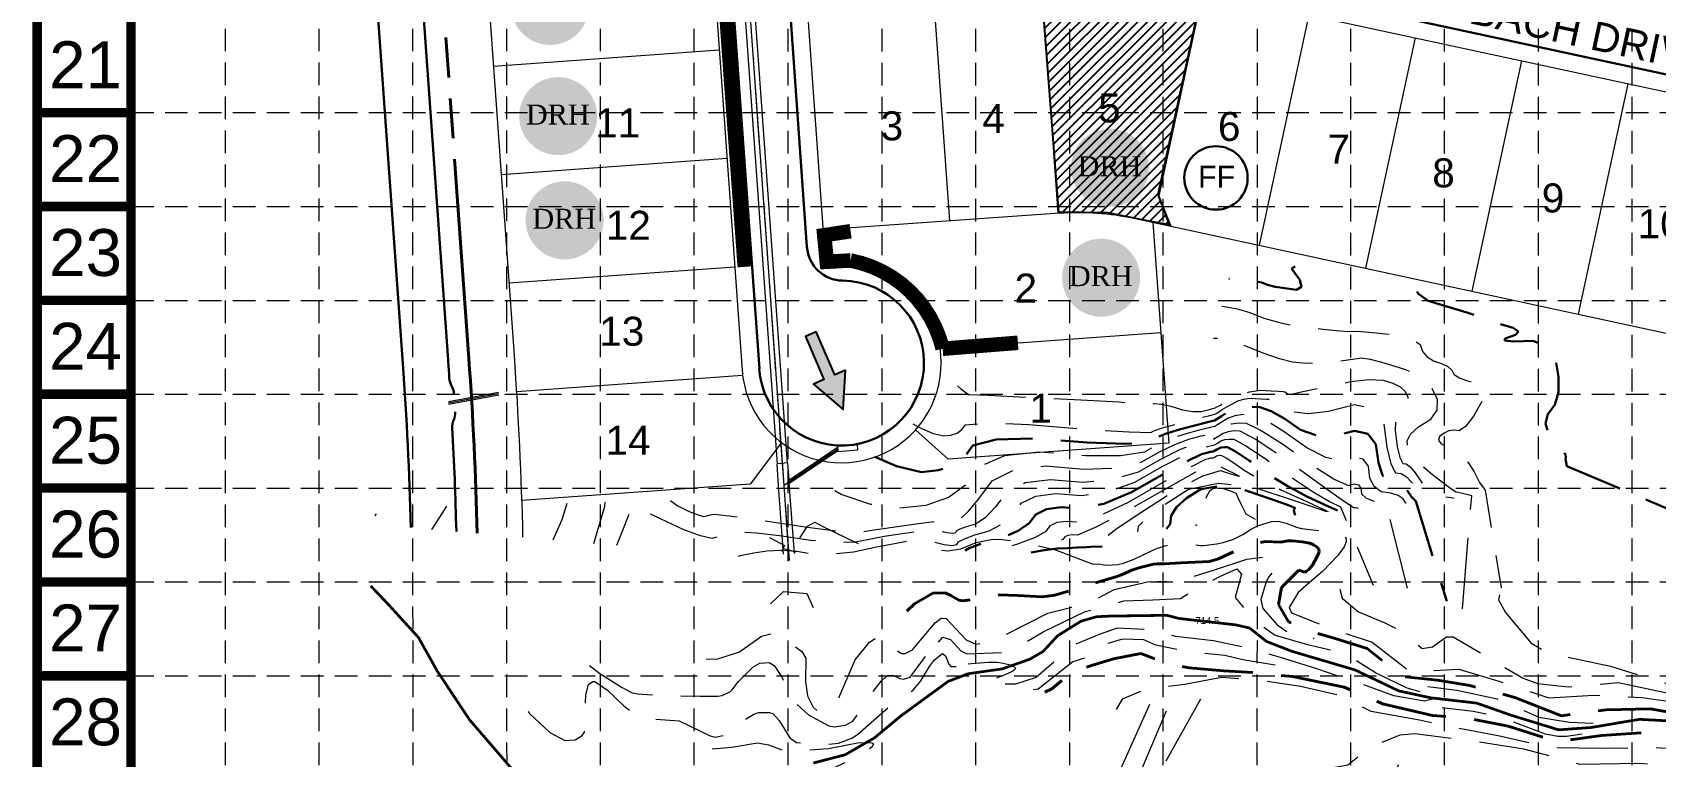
# Model space of a CAD drawing. Header units: inches. Extents: x -337 to 3817, y -1228 to 5411.
# Drawn here: x -337 to 1455, y 2416 to 3215 of the extents above; entities that cross this region are included whole.
import ezdxf
from ezdxf.enums import TextEntityAlignment as Align

# ---------------------------------------------------------------- set-up
doc = ezdxf.new("R2010")
doc.units = ezdxf.units.IN
doc.header["$MEASUREMENT"] = 0
for name, pattern in [('DGN Style 3', [109.874145, 78.481532, -31.392613]), ('DGN Style 4', [125.648933, 62.785226, -31.392613, 0.078482, -31.392613]), ('DGN Style 7', [156.963064, 70.633379, -31.392613, 23.54446, -31.392613]), ('HIDDEN', [0.375, 0.25, -0.125])]:
    doc.linetypes.add(name, pattern=pattern)
for name, color, linetype, lineweight in [('0156al4 - Level 14', 7, 'Continuous', 0), ('0156al4 - Level 20', 7, 'Continuous', 0), ('0156al4 - Level 34', 7, 'Continuous', 0), ('0220al_grade - Level 20', 7, 'Continuous', 0), ('0343al_GRA - Level 11', 7, 'Continuous', 0), ('0343al_GRA - Level 14', 7, 'Continuous', 0), ('0343al_GRA - Level 20', 7, 'Continuous', 0), ('0343al_GRA - Level 21', 7, 'Continuous', 0), ('0343al_GRA - Level 3', 7, 'Continuous', 0), ('0343al_GRA - Level 47', 7, 'Continuous', 0), ('0343al_GRA - Level 8', 7, 'Continuous', 0), ('STORM', 5, 'Continuous', 0)]:
    doc.layers.add(name, color=color, linetype=linetype, lineweight=lineweight)
for name, color, linetype in [('ARROWS', 252, 'Continuous'), ('BASE', 7, 'Continuous'), ('EROSION BLANKETS', 84, 'Continuous'), ('GRID', 254, 'HIDDEN'), ('SILT FENCE', 200, 'Continuous'), ('SODDED LOT', 2, 'Continuous'), ('WATER', 5, 'Continuous')]:
    doc.layers.add(name, color=color, linetype=linetype)
doc.styles.add('DRHorton', font='dutcheb.ttf')
doc.styles.get("Standard").update_dxf_attribs({"font": 'ARIAL.TTF'})

# ---------------------------------------------------------------- blocks, each defined once
blk = doc.blocks.new('DRHorton')
h = blk.add_hatch(color=1)
h.paths.add_polyline_path([(78.7, 25.78, 1), (40.43, 25.78, 1)])
h.paths.add_polyline_path([(42.33, 17.91), (76.5, 17.91), (76.5, 34.87), (42.33, 34.87)], flags=24)
at = {"layer": 'BASE', "color": 176, "style": 'DRHorton'}
blk.add_text('DRH', height=9.814, dxfattribs=at).set_placement((59.39, 21.64), align=Align.CENTER)
blk = doc.blocks.new('arrow')
blk.add_lwpolyline([(-67, -25.4), (-59.3, -25.4), (-59.6, -56.1), (-51.9, -56.2), (-51.6, -25.5), (-44, -25.5), (-55.3, -2.4), (-67, -25.4)], close=True)
at = {"color": 254}
for points in [[(-44, -25.5), (-67, -25.4), (-55.3, -2.4), (-67, -25.4)], [(-59.6, -56.1), (-51.9, -56.2), (-59.3, -25.4), (-51.6, -25.5)]]:
    blk.add_solid(points, dxfattribs=at)

msp = doc.modelspace()

# ---------------------------------------------------------------- hatches: boundary and pattern name
at = {"layer": 'SODDED LOT'}
h = msp.add_hatch(dxfattribs=at)
h.set_pattern_fill('ANSI31', color=256, scale=60, style=0)
edge = h.paths.add_edge_path()
edge.add_line((918.2, 3003.6), (905.7, 3036.5))
edge.add_line((905.7, 3036.5), (958.6, 3278.5))
edge.add_line((958.6, 3278.5), (946.7, 3280.4))
edge.add_arc((817.4, 2741.6), 554.1, 76.5054, 94.4248)
edge.add_line((774.6, 3294.1), (795.7, 3017.6))
edge.add_line((795.7, 3017.6), (849.9, 3016.6))
edge.add_line((849.9, 3016.6), (895.3, 3007.5))
edge.add_line((895.3, 3007.5), (918.2, 3003.6))

# ---------------------------------------------------------------- linework, layer by layer
at = {"layer": '0156al4 - Level 14', "color": 7, "linetype": 'Continuous', "lineweight": 0}
for p, q in [((476.9, 2658.2), (493.5, 2649.4)), ((493.5, 2649.4), (490, 2642.8)), ((492.4, 2598.7), (478, 2584.9)), ((492.4, 2598.7), (518.1, 2596.2)), ((518.1, 2596.2), (524.8, 2580.9))]:
    msp.add_line(p, q, dxfattribs=at)
at = {"layer": '0156al4 - Level 20', "color": 35, "linetype": 'DGN Style 3', "lineweight": 0, "flags": 128}
for points in [[(1007.8, 2666.9), (1015.4, 2671.1), (1030.8, 2675.8), (1038.4, 2676), (1047, 2673.9), (1058.4, 2669.5), (1064.1, 2667.9), (1105.7, 2663.3), (1110.5, 2661.6), (1112.1, 2660.1), (1113.5, 2656.3), (1113.4, 2653.5), (1111.3, 2647.7), (1104.6, 2638.5), (1087.3, 2620.8), (1075.4, 2610.6)], [(666.5, 2644), (673.6, 2643.6), (687.9, 2645.5), (704.9, 2652.8), (721.5, 2656.1), (729.8, 2656.3), (750.7, 2654.1), (792.3, 2644.7), (833, 2629), (842.1, 2628.8)], [(952.4, 2649.3), (956, 2649.3), (970.4, 2651.2), (977.5, 2652.8), (988.1, 2656.1), (995, 2659.1), (999.4, 2661.5), (1007.8, 2666.9)], [(649.3, 2552), (659.5, 2564.1), (666.4, 2569.2), (671.7, 2568.9), (693.7, 2545.1), (704.5, 2540.4), (720.9, 2542.8), (784, 2574.6), (829.3, 2585.8), (857.4, 2600.7), (894.2, 2609.1), (928.8, 2610.5), (968.1, 2622.4), (1003.8, 2634.4), (1026.7, 2637.3), (1035.8, 2632.2), (1036.1, 2625), (1028, 2614.6), (1024.9, 2609.2), (1019.3, 2589.7), (1021.5, 2579.7), (1037.2, 2561.7), (1055.4, 2549.2), (1064.8, 2545.9), (1077.9, 2547)], [(842.1, 2628.8), (848.6, 2627.7), (861.4, 2628.3), (867.7, 2629.8), (879.9, 2634.6), (904.1, 2646.1), (916.5, 2649.7), (932.4, 2651.3), (940.5, 2651.1), (952.4, 2649.3)], [(663.2, 2542.8), (668.1, 2548.1), (676.4, 2545.5), (688.1, 2533.2), (694.5, 2529.9), (735.5, 2531.2), (755.2, 2539.8), (778.9, 2554.2), (825.1, 2576.3), (867.9, 2588.1), (900, 2589.5), (930.3, 2590.9), (953.6, 2604.8), (973.9, 2615.2), (992.7, 2623.7), (997.9, 2617.7), (990.8, 2591.9), (1011.8, 2566.7), (1034.8, 2550.3), (1070.7, 2539.9), (1111.5, 2530.5), (1146.8, 2508.6), (1180.4, 2492.2), (1216.8, 2481.9), (1199.8, 2477.7), (1166.1, 2483.5), (1125.3, 2498.3), (1081, 2513.1), (1045.6, 2524.2), (1011.4, 2534.6), (967, 2544.1), (924.9, 2549), (896.5, 2556.5), (860.4, 2558), (840.8, 2551.1), (812.1, 2539.1), (771.2, 2503.8), (748.3, 2496.3), (736.9, 2496.3)], [(1075.4, 2610.6), (1060.3, 2597.6), (1050.5, 2581), (1052.9, 2575), (1098.9, 2556.6), (1141.9, 2542.5), (1184.2, 2509.9), (1237.7, 2512.8), (1282, 2499.7), (1336.9, 2481.2), (1386.8, 2484.1), (1440.1, 2481.6), (1495.2, 2473.8), (1550.3, 2471.2), (1560.3, 2477.8), (1573.9, 2499.4), (1597.7, 2548.9), (1628.3, 2573.4), (1654.3, 2580.2), (1667.5, 2578.2), (1689.8, 2564.6), (1689.5, 2559.3), (1663.6, 2553.4), (1631.4, 2544.9), (1600.5, 2493.7), (1571.4, 2446), (1557.6, 2432.6), (1519.4, 2421.8), (1450.1, 2426.3), (1394.9, 2425.3), (1339.7, 2426), (1281.2, 2439.2), (1231.5, 2448.8), (1194.2, 2456.4), (1140.9, 2466), (1103.8, 2484.3), (1063, 2493.8), (1014.5, 2500.8), (975.9, 2503.8), (935.3, 2496.1), (890.6, 2490), (866.1, 2479.8), (859.3, 2468.2)], [(1106.3, 2601.2), (1108.9, 2591.3), (1126.9, 2576), (1156.2, 2564.1), (1169.8, 2557.2), (1197.3, 2535.6), (1208.5, 2537.6), (1224.1, 2548.6), (1231.4, 2548.5), (1267.2, 2527.5), (1308.7, 2502.9), (1324.5, 2496.9), (1358.4, 2493.4), (1413.7, 2498), (1477.6, 2484.7), (1530.9, 2478.6), (1544.1, 2482.4), (1565, 2503.1), (1577.9, 2535)], [(1282.6, 2594.7), (1281.6, 2589.3), (1289.1, 2575.3), (1317.6, 2541.7), (1335.7, 2530.9), (1405, 2516.1), (1441.3, 2504.9), (1473.5, 2495.3), (1502.2, 2486.9), (1527.4, 2485.8), (1545.3, 2492.7), (1556.2, 2506.8), (1563.6, 2529.8), (1583.6, 2559.8), (1607, 2577.3), (1632, 2589.4), (1664, 2589), (1690.5, 2586.3), (1703.1, 2581.3), (1727.7, 2559.6), (1743.5, 2543.4), (1771.8, 2527), (1788, 2522.4), (1791.5, 2524.9)], [(406.8, 2523.9), (419.7, 2524.2), (443.8, 2532.1), (468.1, 2549.2), (479.2, 2552), (490.8, 2548.4), (512.3, 2532.3), (516.9, 2524.9), (516.5, 2499.2), (518.6, 2483.3), (524.9, 2470.9), (530, 2466.3), (533.9, 2465.2), (542.1, 2468.4), (551.3, 2476.8), (571.4, 2523.2), (587.2, 2542.5), (596.9, 2549.1), (604.2, 2547.3), (610.6, 2541.5), (618.3, 2532.6), (622.6, 2530.2), (626.5, 2530.3), (634.5, 2534.2), (649.3, 2552)], [(1034.8, 2517.3), (999.3, 2523.1), (979.3, 2527.9), (938.4, 2532), (903.4, 2539.3), (890, 2545.3), (866.4, 2546.1), (847.3, 2540.4), (831.6, 2527.2), (811.5, 2520.8), (773.3, 2490.7), (768.1, 2490.1)], [(1796.7, 2499), (1794.5, 2494.7), (1786.9, 2490.3), (1769.6, 2493.2), (1732.6, 2520.4), (1693.7, 2544.1), (1678.7, 2545.2), (1657.5, 2538.7), (1647.4, 2537.6), (1643.8, 2539.4), (1618.6, 2514.8), (1600.1, 2467), (1569.3, 2426.5), (1548.1, 2413.7), (1503.2, 2404.2), (1437.4, 2408.7), (1371.5, 2407.8), (1309.4, 2424.6), (1247.3, 2434.3), (1189, 2441.5), (1172.7, 2440), (1141, 2427), (1115.1, 2407), (1087.3, 2401.9), (1077.4, 2393.1), (1070.9, 2375.9), (1071.2, 2345.3), (1076.2, 2330.5), (1095.7, 2310), (1104.7, 2310.3)], [(435.5, 2490.1), (442.3, 2499), (458.4, 2515.1), (466.2, 2519.4), (476.3, 2520.2), (481.8, 2517), (490.8, 2503.5), (499.4, 2484.4), (505.2, 2475.8), (519.7, 2462.3), (542.3, 2450.4), (548.3, 2449.3), (560.5, 2450.9), (568.6, 2455.3), (589.8, 2486.1), (600.4, 2499.8), (607.2, 2505.8), (612.9, 2506.2), (620.8, 2502.4), (624.8, 2501.8), (631.9, 2504.2), (651.8, 2530.5), (663.2, 2542.8)], [(450.2, 2457.7), (459.5, 2463.2), (465.1, 2465), (476.6, 2465.2), (480.8, 2463.5), (487.6, 2456.2), (499.3, 2437.1), (506.7, 2432), (536.8, 2429.2), (552.9, 2431.3), (567.7, 2436.7), (574.1, 2440.8), (610.1, 2472.3), (635.3, 2489.8), (643.9, 2500), (653.3, 2515.8), (658.8, 2523.3), (667.8, 2530.3), (671.1, 2527.7), (674.6, 2518.4), (676.8, 2515.9), (690.2, 2515.3), (695.9, 2518.6)], [(278.1, 2517), (289.5, 2508.1), (314.1, 2492.6), (325.3, 2486.9), (331.3, 2485.5), (354.1, 2483.9), (399.7, 2483), (419.9, 2483.1), (424.7, 2483.8), (433.7, 2488.1), (435.5, 2490.1)], [(695.9, 2518.6), (699.7, 2519.2), (718.7, 2520.7), (728.2, 2520.6), (733, 2520), (742.7, 2517.5), (747.7, 2515), (748.4, 2513.7), (748, 2512.7), (745.4, 2510.6), (738.5, 2507.2), (722.6, 2501.1), (720, 2500.6)], [(210.2, 2466.4), (211.8, 2464), (234.3, 2442.9), (250.7, 2434.1), (262.1, 2434.8), (269.9, 2439.5), (272.4, 2443.3), (274.8, 2457), (273.7, 2475.6), (274.2, 2484.7), (277.1, 2495.9), (281.6, 2499.3), (283.9, 2499.2), (297.8, 2489.5), (316, 2472.4), (325.7, 2465.3), (338.8, 2458.7), (376.9, 2456), (411.3, 2439.4), (416.9, 2437.8), (429, 2440.6), (436.8, 2445.1), (450.2, 2457.7)], [(1203.6, 2493.7), (1235.6, 2489.7), (1279.9, 2480.2), (1325.9, 2460), (1359.7, 2454.2), (1392.6, 2452.9), (1393.8, 2452.3), (1392.3, 2449.9), (1375.5, 2441.5), (1356.6, 2438.5), (1347.1, 2438.5), (1333.4, 2441.1), (1298.4, 2454.4), (1270.8, 2462.5), (1253.7, 2466.1), (1219.3, 2470.3)], [(413.5, 2425), (435.1, 2426.6), (463.6, 2431.6), (475.5, 2429.5), (491.1, 2423.5), (499.1, 2422.2), (541.8, 2425.2), (575.7, 2431.9), (590, 2431.7), (591.4, 2430.6), (590.2, 2427.2), (573.2, 2415.4), (543.1, 2401.9), (527.5, 2397.4), (500, 2393.5), (486, 2389.4), (478.9, 2384.6), (468.5, 2371.2), (466.5, 2364.8), (468.7, 2351.7), (472.3, 2348.4), (487.1, 2347.6), (520.9, 2353.1), (525.2, 2352.4), (524.7, 2350.7), (515.2, 2340.9), (496.1, 2334.3), (470.1, 2328.1), (458.4, 2322.9), (440.8, 2301.6), (436.4, 2300.7), (420, 2322.5), (411.9, 2330.7), (401.5, 2335.6)]]:
    msp.add_lwpolyline(points, dxfattribs=at)
at = {"layer": '0156al4 - Level 20', "color": 35, "linetype": 'DGN Style 3', "lineweight": 40, "flags": 128}
for points in [[(912.8, 2629.2), (930.8, 2630), (962.5, 2631.7), (972.5, 2634.5), (985.1, 2640.6), (991.5, 2643.5), (1015.9, 2652.2), (1024.2, 2653.8), (1041.1, 2652.9)], [(1041.1, 2652.9), (1048.9, 2654.3), (1054.2, 2654.4), (1064.8, 2653.5), (1073.3, 2651.8), (1077.3, 2650.2), (1081, 2647.7), (1082.6, 2646.1), (1083.2, 2645.2), (1083.6, 2643.2), (1083.1, 2641.1), (1081.2, 2637.1), (1076, 2627.6), (1072.3, 2623), (1069.3, 2620.7), (1067.7, 2620)], [(628.3, 2576.8), (636.8, 2584.9), (657.1, 2596.6), (670.6, 2597.1), (677.1, 2594.2), (685.6, 2589.1), (690.1, 2588.1), (730.3, 2594.7), (750.9, 2594), (778.3, 2592.6), (791.8, 2594.6), (860.2, 2615.2), (865.5, 2617)], [(1067.7, 2620), (1061.1, 2622.2), (1041.8, 2603), (1038.8, 2584.1), (1049.7, 2565.1), (1076.2, 2554.1), (1101.1, 2546.6), (1136.5, 2535.5), (1175.3, 2504.7), (1214.3, 2500.6), (1249.9, 2494.8), (1299.5, 2481.7), (1350.9, 2461.4), (1400.8, 2467.9), (1448.9, 2469), (1495.1, 2461.3), (1523.4, 2451.1), (1496.6, 2443.5), (1457.4, 2444), (1395.1, 2439.5), (1345.2, 2433), (1292, 2449.8), (1244.1, 2459.3), (1208.5, 2461.6), (1153.5, 2474.7), (1111, 2493.1), (1054.2, 2504.6), (1018.7, 2508.6), (977.8, 2510.9), (939.9, 2514.2), (913.3, 2519.9), (886.7, 2530.1), (856.4, 2524.2), (833.2, 2517.4), (809.9, 2508.8), (788.3, 2491.3), (780.8, 2487.6)], [(865.5, 2617), (876.8, 2622.1), (884.6, 2624.7), (900.5, 2628.7), (904.6, 2629.2), (912.8, 2629.2)]]:
    msp.add_lwpolyline(points, dxfattribs=at)
at = {"layer": '0156al4 - Level 34', "color": 5, "linetype": 'Continuous', "lineweight": 0, "ltscale": 0.714286}
msp.add_line((491.7, 2646.1), (505.9, 2642.5), dxfattribs=at)
at = {"layer": '0220al_grade - Level 20', "color": 35, "linetype": 'DGN Style 3', "lineweight": 0, "flags": 128}
for points in [[(896.3, 2474), (860.5, 2394.3), (853.9, 2348.6), (866.6, 2326.4), (898.6, 2327.6), (921.1, 2327.2), (934.1, 2325.1), (937.6, 2321.3), (945.6, 2319.8), (958.3, 2320.6), (975.4, 2323.7), (987, 2325.8), (992.9, 2326.7), (993.1, 2326.6), (993.7, 2326.4), (994.4, 2326.2), (995.4, 2325.9), (997.8, 2324.7), (1001.6, 2322.6), (1006.8, 2319.7), (1010.5, 2317.6), (1012.6, 2316.4), (1013.1, 2316), (1013.6, 2315.6), (1014.1, 2315.1), (1014.6, 2314.6), (1014, 2311.6), (1012.1, 2306.1), (1009.1, 2298.3), (1008.7, 2290.8), (1011, 2283.7), (1015.9, 2277), (1018.3, 2266.7), (1018.2, 2252.8), (1015.5, 2235.2), (1012.8, 2220.9), (1009.9, 2209.9), (1006.9, 2202.2), (1006.9, 2192.6), (1009.9, 2181.2), (1016, 2168.1), (1020.7, 2158.4), (1024.1, 2152.1), (1026, 2149.3), (1027.9, 2147.5), (1029.6, 2146.7), (1031.1, 2146.9), (1032.4, 2147.5), (1033.4, 2148.4), (1034.2, 2149.6), (1036.1, 2153.8), (1039, 2160.8), (1043.1, 2170.6), (1049.8, 2180), (1059, 2188.7), (1070.7, 2197), (1078.8, 2202.7), (1083.1, 2205.9), (1083.8, 2206.5)], [(952.5, 2479.8), (911, 2405.8), (898, 2371), (894.7, 2348.1), (901.1, 2336.9), (917.2, 2337.6), (928.5, 2337.3), (935, 2336.3), (936.7, 2334.4), (940.9, 2333.6), (947.4, 2334.1), (956.3, 2335.7), (965.4, 2336.6), (974.9, 2336.9), (984.7, 2336.6), (992.5, 2335.9), (998.5, 2335), (1002.5, 2333.9), (1005.8, 2332.7), (1008.5, 2331.6), (1010.4, 2330.5), (1014.1, 2328.1), (1019.6, 2324.4), (1026.8, 2319.5), (1032.8, 2314.9), (1037.6, 2310.6), (1041.3, 2306.7), (1044.8, 2303.9), (1048.1, 2302.1), (1051.3, 2301.3), (1054.8, 2302.5), (1058.5, 2305.9), (1062.4, 2311.4), (1067.6, 2315.6), (1073.9, 2318.5), (1081.5, 2320.1), (1094.4, 2328.5), (1112.5, 2343.6), (1159.4, 2387.2), (1161.5, 2390.6), (1165.6, 2397.5), (1171.6, 2407.7)], [(914.7, 2466.5), (879.2, 2382.7), (874.3, 2348.4), (883.9, 2331.7), (907.9, 2332.6), (924.8, 2332.3), (934.6, 2330.7), (937.2, 2327.8), (943.3, 2326.7), (953.1, 2327.4), (966.4, 2329.8), (976.8, 2331.4), (984.5, 2332), (989.3, 2331.9), (993.2, 2331.5), (996.1, 2331.1), (998.1, 2330.5), (1000.8, 2329.4), (1004.1, 2327.7), (1008.2, 2325.4), (1012.2, 2322.9), (1016.1, 2320.4), (1019.9, 2317.7), (1023.8, 2314.5), (1027.9, 2310.8), (1032, 2306.4), (1034.3, 2302.5), (1034.8, 2299), (1033.6, 2295.8), (1035.8, 2289.7), (1041.3, 2280.5), (1050.3, 2268.4), (1056.2, 2260.2), (1059.2, 2255.9), (1059.2, 2255.6), (1059.2, 2255.4), (1059.3, 2255.5), (1059.4, 2255.8), (1060.7, 2257.7), (1063, 2261.3), (1066.5, 2266.6), (1070.4, 2269.5), (1074.7, 2270.1), (1079.4, 2268.2), (1084, 2269.4), (1088.5, 2273.8), (1093, 2281.2), (1094.6, 2283)]]:
    msp.add_lwpolyline(points, dxfattribs=at)
at = {"layer": '0343al_GRA - Level 14', "color": 7, "linetype": 'Continuous', "lineweight": 30}
for p, q in [((420.4, 3475.6), (465.6, 2844.1)), ((72.1, 2850.3), (29.4, 3447.7)), ((122, 2853.8), (84.3, 3380.8)), ((938, 3283.1), (1629.3, 3134.1)), ((499.8, 3234.5), (518.1, 2978.8))]:
    msp.add_line(p, q, dxfattribs=at)
at = {"layer": '0343al_GRA - Level 14', "color": 7, "linetype": 'Continuous', "lineweight": 30, "extrusion": (0, 0, -1)}
for centre, radius, start, end in [((-558, 2981.6), 40, 270.726, 355.9092), ((3964.6, 2561.6), 4047, 175.9091, 178.4767), ((3964.6, 2561.6), 4097, 175.9091, 176.187), ((-143.3, 2835.3), 20, 330.4266, 356.187), ((3964.6, 2561.6), 4097, 176.9559, 178.5566)]:
    msp.add_arc(centre, radius, start, end, dxfattribs=at)
at = {"layer": '0343al_GRA - Level 14', "color": 7, "linetype": 'Continuous', "lineweight": 30}
for centre, radius, start, end in [((556.3, 2850.6), 91, 184.0908, 89.274), ((108.5, 2815.6), 20, 3.4285, 29.5734), ((109.7, 2795.6), 20, 337.2837, 3.4285), ((146.6, 2780.2), 20, 157.2837, 183.0441)]:
    msp.add_arc(centre, radius, start, end, dxfattribs=at)
at = {"layer": '0343al_GRA - Level 20', "color": 35, "linetype": 'DGN Style 3', "lineweight": 30, "flags": 128}
for points in [[(1057.2, 2957.2), (1052.9, 2954.8), (1062.2, 2942.4), (1064, 2934.7), (1058.4, 2931.6), (1045.5, 2933.1), (1034.8, 2934.9), (1026.4, 2937.1), (1020.2, 2939.6), (1005.5, 2941.8), (983.8, 2943.5)], [(1617.5, 2626.3), (1357, 2737), (1356, 2742.6), (1355.6, 2745.6), (1356, 2746), (1355.9, 2747.2), (1355.3, 2749.3), (1354.3, 2752.2), (1350.8, 2757.3), (1344.9, 2764.6), (1336.5, 2774), (1333.5, 2783.8), (1336, 2794.1), (1343.8, 2804.7), (1347.8, 2818.6), (1347.9, 2835.6), (1344.3, 2855.7), (1334.8, 2869), (1319.5, 2875.2), (1298.4, 2874.5), (1288.2, 2875.4), (1288.9, 2877.8), (1300.4, 2881.7), (1303.4, 2885.6), (1297.7, 2889.6), (1283.3, 2893.7), (1272, 2897.2), (1263.6, 2900.1), (1258.2, 2902.5), (1246.4, 2906.4), (1228.3, 2912), (1203.9, 2919.1), (1192.1, 2927.6), (1192.3, 2929.5)], [(592.9, 2747.2), (617.1, 2736.9), (644.4, 2730.3), (663.3, 2732.3), (679.1, 2737.8), (691.7, 2746.9), (701.3, 2759.6), (727, 2766.4), (769.1, 2767.5), (827.3, 2762.9), (869.1, 2761.4), (894.3, 2763.2), (903.1, 2768.1), (915.1, 2773), (930.4, 2777.8), (949.1, 2782.6), (961.6, 2785.8), (967.9, 2787.4), (968.1, 2787.4), (970.8, 2788.9), (975.8, 2792.1), (983.2, 2796.8), (988.5, 2800.2), (991.6, 2802.1), (992.6, 2802.6), (993.6, 2803), (994.6, 2803.1), (995.6, 2803), (999.8, 2802.9), (1007.2, 2802.5), (1017.9, 2802), (1030.7, 2797.6), (1045.7, 2789.2), (1062.8, 2776.9), (1081.3, 2770.6), (1101.2, 2770.2), (1122.4, 2775.7), (1137.4, 2772.6), (1146.2, 2761), (1148.9, 2740.7), (1153.5, 2726.8), (1159.9, 2719.1), (1168.3, 2717.8), (1175.3, 2714.7), (1181.1, 2709.8), (1185.6, 2703.1), (1190.1, 2698.2), (1224.3, 2587.8)], [(1103.9, 2687.9), (1093.9, 2692.4), (1070.6, 2703.1), (1048.3, 2715), (1026.9, 2728.3), (1006.6, 2742.9), (991.8, 2752.7), (982.5, 2757.7), (978.9, 2757.9), (975.5, 2757.4), (972.6, 2756.4), (970, 2754.7), (968, 2753.6), (966.7, 2753.1), (966.1, 2753.1), (963.7, 2752.6), (959.6, 2751.6), (953.8, 2750.1), (938, 2742.4), (912.2, 2728.4), (876.5, 2708.3), (845.7, 2695.4), (819.8, 2689.8), (798.9, 2691.5), (782.5, 2689.4), (770.8, 2683.6), (763.5, 2674), (751.4, 2665.5), (734.5, 2658.2), (712.7, 2651.9), (697.2, 2646.4), (692.6, 2643.9)], [(915.1, 2667.7), (919.2, 2673), (920.3, 2682.3), (926.3, 2691.8), (937.1, 2701.5), (952.8, 2711.5), (973.3, 2714.7), (998.6, 2711.3), (1028.8, 2701.2), (1048.4, 2694.2), (1057.4, 2690.4), (1055.9, 2689.7), (1055.7, 2687.5), (1056.8, 2683.7), (1057.2, 2682.9)], [(843.9, 2648), (836.1, 2648.3), (826.7, 2647.6), (816.6, 2647), (805.8, 2646.4), (794.3, 2645.9), (780, 2644.2), (763.1, 2641.3), (743.6, 2637.3)]]:
    msp.add_lwpolyline(points, dxfattribs=at)
at = {"layer": '0343al_GRA - Level 20', "color": 35, "linetype": 'DGN Style 3', "lineweight": 0, "flags": 128}
for points in [[(976, 2913.4), (976.3, 2913.4), (991.5, 2910.8), (1006.9, 2906.3), (1022.4, 2900), (1041.1, 2894.9), (1063, 2890.8), (1088.1, 2888), (1106, 2886.2), (1116.7, 2885.5), (1120.2, 2885.9), (1130.1, 2885.4), (1146.5, 2883.9), (1169.3, 2881.4), (1185.4, 2877.2), (1194.9, 2871.2), (1197.7, 2863.5), (1202.6, 2857.5), (1209.6, 2853.1), (1218.7, 2850.3), (1225.5, 2846.9), (1230, 2842.9), (1232.2, 2838.2), (1238, 2834.3), (1247.4, 2831), (1260.3, 2828.4), (1265.7, 2821.1), (1263.5, 2808.9), (1253.8, 2791.9), (1245.3, 2780.9), (1238.2, 2775.7), (1232.4, 2776.5), (1226.8, 2775.8), (1221.4, 2773.4), (1216.4, 2769.5), (1215.2, 2765.6), (1218, 2761.8), (1224.7, 2758), (1231.2, 2754.1), (1237.2, 2750.2), (1243, 2746.2), (1248.8, 2739.7), (1254.6, 2730.6), (1260.4, 2718.9), (1266.6, 2710.4), (1284.3, 2602.7)], [(1241.7, 2579.5), (1252, 2704.1), (1243.1, 2706.3), (1237.4, 2707.7), (1234.9, 2708.1), (1228.9, 2711.7), (1219.6, 2718.7), (1206.8, 2728.9), (1197.5, 2736.8), (1191.6, 2742.7), (1189.2, 2746.3), (1187.1, 2748.8), (1185.3, 2750.1), (1183.9, 2750.3), (1182.6, 2752.9), (1181.4, 2757.6), (1180.5, 2764.7), (1184.4, 2772.3), (1193.2, 2780.2), (1206.8, 2788.7), (1213.8, 2798.7), (1214.1, 2810.3), (1207.9, 2823.4), (1196.2, 2834.4), (1179.1, 2843.3), (1156.6, 2850.1), (1140.2, 2854.4), (1129.8, 2856.1), (1125.6, 2855.2), (1117.7, 2854.1), (1106.3, 2852.6), (1091.2, 2850.9), (1077.5, 2850.1), (1065.1, 2850.4), (1054.1, 2851.6), (1039.7, 2855.4), (1021.7, 2861.6), (1000.3, 2870.3), (985.6, 2876.2), (977.5, 2879.1), (976.2, 2879.2), (974.8, 2879), (973.4, 2878.6), (972, 2878), (969.9, 2877.7), (967, 2877.7), (966.9, 2877.7)], [(684.2, 2825.5), (688.1, 2822.3), (693.4, 2818.1), (696.4, 2816), (697.1, 2816.1), (718, 2815.1), (759.2, 2813.1), (820.6, 2810), (862.4, 2807.7), (884.5, 2806.1), (886.9, 2805.2), (890.5, 2804.8), (895.2, 2805.1), (901.1, 2805.9), (909.4, 2805.2), (919.9, 2802.9), (932.7, 2799), (943.9, 2797.1), (953.3, 2797.1), (961, 2799.1), (966.1, 2800.4), (968.7, 2801.1), (968.7, 2801.1), (968.9, 2801.2), (969.4, 2801.5), (970, 2801.9), (974.5, 2804.3), (982.7, 2808.6), (994.7, 2814.9), (1006.7, 2818.9), (1018.6, 2820.6), (1030.4, 2820), (1038.6, 2819.5), (1043.3, 2819.3), (1044.3, 2819.2), (1045.6, 2818.8), (1047.1, 2817.9), (1048.9, 2816.7), (1051.9, 2816.4), (1056.4, 2817), (1062.1, 2818.5), (1074.4, 2821.2), (1093.1, 2825), (1118.2, 2830.1), (1138.5, 2832.4), (1154, 2831.9), (1164.7, 2828.6), (1172.8, 2824.4), (1178.4, 2819.2), (1181.4, 2812.9), (1181.2, 2807.4), (1177.9, 2802.7), (1171.4, 2798.7), (1167.9, 2790), (1167.3, 2776.6), (1169.7, 2758.6), (1172.6, 2746.4), (1175.9, 2739.9), (1179.6, 2739.3), (1184.2, 2735.9), (1189.6, 2729.5), (1195.8, 2720.3), (1200.7, 2713.6), (1204.3, 2709.2), (1206.6, 2707.4), (1211.6, 2705.6), (1219.1, 2703.8), (1229.3, 2702.2), (1232.4, 2701.6)], [(635, 2783.4), (642.3, 2779.5), (657.5, 2773), (669.1, 2770.2), (677.1, 2771), (683.9, 2773.4), (689.2, 2777.2), (693.3, 2782.6), (717.9, 2784.5), (763.1, 2782.8), (828.8, 2777.5), (873.8, 2774.6), (897.9, 2774.1), (901.2, 2776), (910.5, 2779.1), (925.8, 2783.3), (947, 2788.8), (961.2, 2792.4), (968.3, 2794.2), (968.4, 2794.2), (969.8, 2795.1), (972.6, 2796.8), (976.6, 2799.4), (981.5, 2802.2), (987.2, 2805.4), (993.7, 2808.8), (1000.2, 2810.9), (1006.6, 2811.8), (1013, 2811.5), (1019.2, 2811.2), (1025.3, 2810.9), (1031.1, 2810.6), (1038.2, 2808.2), (1046.4, 2803.6), (1055.8, 2796.8), (1071.7, 2794.8), (1093.8, 2797.5), (1122.4, 2805), (1142.7, 2800.8), (1154.6, 2785.1), (1158.2, 2757.8), (1162.7, 2739.3), (1167.9, 2729.5), (1173.9, 2728.6), (1179.9, 2725), (1185.9, 2718.8), (1191.8, 2710), (1196.5, 2703.9), (1199.8, 2700.6), (1201.9, 2700.1), (1204.5, 2698.6)], [(367.4, 2699.1), (374.7, 2693.3), (388.2, 2687), (398.1, 2683), (404.4, 2681.4), (407.1, 2682.1), (410, 2682.8), (413.2, 2683.4), (416.6, 2683.9), (435.3, 2681.8), (469.3, 2677.1), (518.6, 2669.7), (553.2, 2665.1), (573.4, 2663.4), (578.9, 2664.6), (592.1, 2666.6), (612.9, 2669.7), (641.4, 2673.6), (661.5, 2676), (673, 2676.8), (676.1, 2676), (678.3, 2675.8), (679.7, 2676), (680.1, 2676.8), (681.8, 2677.7), (684.7, 2678.7), (688.8, 2679.9), (696.5, 2687.3), (707.8, 2700.9), (722.7, 2720.7), (747.1, 2732.8), (781, 2737.1), (824.3, 2733.7), (859.7, 2735), (887.2, 2741.2), (906.7, 2752.2), (924.2, 2760.7), (939.8, 2766.7), (953.3, 2770.2), (962.4, 2772.5), (967.2, 2773.7), (967.6, 2773.7), (969.8, 2774.9), (973.9, 2777.5), (979.9, 2781.3), (986.8, 2783.7), (994.5, 2784.7), (1003, 2784.3), (1019.6, 2776.3), (1044.2, 2760.6), (1076.8, 2737.2), (1100.7, 2722.1), (1115.8, 2715.5), (1122.2, 2717.2), (1126.8, 2716.2), (1129.5, 2712.7), (1130.3, 2706.5), (1135.1, 2701.8), (1144, 2698.3), (1156.9, 2696.3), (1185.7, 2582.3)], [(1179.6, 2696), (1179.3, 2696.2), (1176.2, 2700.8), (1170.6, 2704.4), (1162.6, 2707.1), (1152, 2708.7), (1144.3, 2714.3), (1139.6, 2723.6), (1137.9, 2736.8), (1132.1, 2744.4), (1122.3, 2746.4), (1108.5, 2742.8), (1091, 2746.4), (1069.8, 2757.1), (1044.9, 2774.9), (1024.9, 2787), (1009.9, 2793.2), (999.7, 2793.7), (990.5, 2792.5), (982.4, 2789.6), (975.3, 2785), (970.4, 2782), (967.9, 2780.5), (967.6, 2780.5), (962, 2779.1), (951.2, 2776.4), (935.1, 2772.3), (919.7, 2766.8), (904.9, 2760.2), (890.8, 2752.2), (864.4, 2748.2), (825.8, 2748.3), (775, 2752.3), (736.2, 2748.4), (709.2, 2736.5), (694.2, 2716.6), (674.3, 2702.3), (649.5, 2693.6), (619.8, 2690.5), (588.6, 2694.5), (555.9, 2705.7), (548.9, 2709.5)], [(1126.9, 2690.3), (1125.9, 2690.5), (1123.3, 2691), (1122.7, 2691), (1122.2, 2691), (1122, 2691), (1121.9, 2691), (1121.4, 2691.2), (1120.5, 2691.7), (1119.1, 2692.3), (1105.4, 2701.9), (1079.5, 2720.4), (1041.3, 2747.8), (1013.6, 2766.1), (996.2, 2775.5), (989.3, 2775.8), (983, 2774.9), (977.5, 2773), (972.6, 2769.9), (969.2, 2767.8), (967.3, 2766.8), (966.8, 2766.8), (962.9, 2765.9), (955.4, 2764), (944.4, 2761.2), (928.8, 2754.6), (908.5, 2744.3), (883.6, 2730.2), (855.1, 2721.8), (822.8, 2719), (787, 2721.9), (758.9, 2718.3), (738.7, 2708.3), (726.4, 2691.9), (714.8, 2680), (704, 2672.7), (694, 2669.8), (687, 2667.3), (682.8, 2665), (681.6, 2663.1), (678.3, 2662.5), (672.9, 2663.2), (665.3, 2665.1), (654.2, 2665.5), (639.3, 2664.4), (620.9, 2661.9), (603.4, 2659.1), (586.9, 2656.1), (571.5, 2653), (549.8, 2652.6), (522, 2654.9), (488, 2660), (462.4, 2662.9), (445.2, 2663.7), (436.4, 2662.2), (428.2, 2660.7), (420.6, 2659), (413.6, 2657.2), (400.6, 2659.8), (381.5, 2667), (356.3, 2678.7), (338.8, 2686.9), (329, 2691.6), (326.8, 2692.7), (321.7, 2683.6), (313.6, 2664.2), (308, 2649.3)], [(441.8, 2637.6), (446.4, 2638.6), (459.6, 2641.1), (473.8, 2643.4), (489.6, 2644), (506.8, 2642.9), (525.5, 2640.1), (546.4, 2640), (569.6, 2642.5), (595, 2647.7), (614.7, 2651.6), (628.8, 2654.1), (637.2, 2655.2), (646.8, 2655), (657.7, 2653.4), (669.7, 2650.3), (678.4, 2649.3), (683.6, 2650.3), (685.5, 2653.3), (692.1, 2656.8), (703.3, 2660.9), (719.2, 2665.4), (733.1, 2672.8), (744.9, 2683), (754.7, 2695.9), (770.7, 2703.9), (792.9, 2706.7), (821.3, 2704.4), (850.4, 2708.6), (880.1, 2719.3), (910.4, 2736.4), (933.4, 2748.5), (949.1, 2755.6), (957.5, 2757.8), (963.3, 2759.2), (966.5, 2759.9), (967, 2759.9), (968.6, 2760.7), (971.3, 2762.3), (975, 2764.7), (979.3, 2766.2), (984.1, 2766.8), (989.4, 2766.6), (1002.7, 2759.4), (1024, 2745.3), (1053.2, 2724.3), (1076.8, 2708.5), (1094.8, 2697.7), (1107.2, 2692), (1143, 2605.7)], [(744.6, 2649.4), (749.7, 2650.9), (769.8, 2658.2), (782.1, 2665), (786.8, 2671.2), (794.3, 2674.9), (804.9, 2676.2), (818.3, 2675.2), (841, 2682.2), (872.9, 2697.3), (914, 2720.5), (942.5, 2736.3), (958.4, 2744.6), (961.7, 2745.4), (964.1, 2746), (965.7, 2746.2), (966.5, 2746.2), (967.4, 2746.5), (968.7, 2747.2), (970.1, 2748.1), (971.8, 2748.7), (973.6, 2748.9), (975.7, 2748.8), (980.9, 2746), (989.2, 2740.5), (1000.7, 2732.3), (1018, 2722.4), (1041.3, 2710.7), (1070.5, 2697.4), (1090, 2688.4), (1093.6, 2686.8)], [(850.6, 2660.8), (860.7, 2668.4), (886.8, 2685.9), (925.9, 2710.7), (955.1, 2726.1), (974.6, 2732.2), (984.4, 2728.9), (991.1, 2726.8), (994.8, 2725.7), (995.5, 2725.7), (993.8, 2726.7), (989.7, 2728.6), (983.3, 2731.6), (978.2, 2734.1), (974.4, 2736.3), (971.9, 2738.1), (970, 2739.3), (968.9, 2740), (968.4, 2740), (968, 2739.9), (967.7, 2739.8), (967.3, 2739.6), (966.8, 2739.4), (966.2, 2739.4), (965.4, 2739.4), (964.6, 2739.3), (963.8, 2739.2), (963.1, 2739), (947.1, 2730.1), (915.9, 2712.6), (869.3, 2686.3), (836.3, 2669), (816.8, 2660.6), (810.8, 2661), (806.2, 2660.4), (802.8, 2658.8), (800.7, 2656), (798.7, 2655.2)], [(1091.8, 2686.6), (1084.7, 2688.9), (1055.2, 2698.8), (1010.9, 2713.6), (972.3, 2717.7), (939.3, 2711.1), (912, 2693.7), (893.5, 2680.1), (883.9, 2670.3), (883.1, 2664.3), (883.1, 2664.3)], [(1013.1, 2678.1), (1002.8, 2683.7), (997.4, 2694.9), (993.9, 2702.5), (992.3, 2706.4), (992.7, 2706.5), (990.4, 2707.5), (985.5, 2709.3), (977.8, 2711.8), (971.4, 2712.7), (966.2, 2711.9), (962.3, 2709.3), (959.1, 2703.5), (956.7, 2694.2), (955.2, 2681.6), (947.2, 2671.1)], [(120.4, 2692.6), (104, 2667.5), (103.8, 2667.1)], [(238.1, 2655.4), (247.9, 2677.9), (253.3, 2696.1)], [(282.7, 2651.5), (295, 2692.7), (295.3, 2697.2)], [(42.5, 2684.1), (41.2, 2682)], [(510.3, 2656.8), (510.8, 2658), (518.8, 2670.7), (526.8, 2675), (534.9, 2670.6), (547, 2664.6), (563, 2657), (575.9, 2651)]]:
    msp.add_lwpolyline(points, dxfattribs=at)
at = {"layer": '0343al_GRA - Level 21', "color": 7, "linetype": 'Continuous', "lineweight": 40, "flags": 128}
for points in [[(122.8, 3165.6), (119.6, 3209.7)], [(127.5, 3098.7), (124.4, 3142.7)], [(144.9, 2855.5), (129.2, 3075.7)]]:
    msp.add_lwpolyline(points, dxfattribs=at)
at = {"layer": '0343al_GRA - Level 21', "color": 7, "linetype": 'Continuous', "lineweight": 40, "extrusion": (0, 0, -1)}
msp.add_arc((3964.6, 2561.6), 4120, 175.9092, 178.5928, dxfattribs=at)
at = {"layer": '0343al_GRA - Level 3', "color": 7, "linetype": 'Continuous', "lineweight": 0}
for p, q in [((401.4, 3474.3), (446.6, 2842.8)), ((152.1, 3456.5), (194.8, 2859)), ((656.9, 3266.8), (675.4, 3007.5)), ((776.6, 3275.4), (795.1, 3016)), ((934, 3264.6), (1634.5, 3113.5)), ((954.9, 3260), (906.5, 3035.2)), ((518.7, 3236.9), (538.5, 2959.2)), ((1072.2, 3234.8), (1017.4, 2980.6)), ((1189.5, 3209.5), (1134.7, 2955.3)), ((421.4, 3195.9), (172, 3178)), ((1306.9, 3184.2), (1252, 2930)), ((1424.2, 3158.9), (1369.3, 2904.7)), ((429.9, 3076.2), (180.6, 3058.3)), ((906.5, 3035.2), (919.7, 3001.7)), ((797.3, 3016.2), (535.8, 2997.5)), ((879.1, 3010.4), (1604, 2854.1)), ((900.1, 3005.9), (917.6, 2762.1)), ((438.5, 2956.5), (189.1, 2938.7)), ((908.9, 2883.8), (665.2, 2866.4)), ((447, 2836.8), (197.5, 2818.9)), ((490.1, 2762.8), (455.6, 2717.1)), ((638.1, 2777), (673.9, 2744.7)), ((917.6, 2762.1), (673.9, 2744.7)), ((455.6, 2717.1), (203.2, 2699))]:
    msp.add_line(p, q, dxfattribs=at)
at = {"layer": '0343al_GRA - Level 3', "color": 7, "linetype": 'Continuous', "lineweight": 0, "extrusion": (0, 0, -1)}
for centre, radius, start, end in [((-818, 2726.9), 290, 85.9092, 102.169), ((3964.6, 2561.6), 4170, 175.9092, 178.6699)]:
    msp.add_arc(centre, radius, start, end, dxfattribs=at)
at = {"layer": '0343al_GRA - Level 3', "color": 7, "linetype": 'Continuous', "lineweight": 0}
msp.add_arc((556.3, 2850.6), 110, 184.0908, 99.3067, dxfattribs=at)
at = {"layer": '0343al_GRA - Level 8', "color": 7, "linetype": 'Continuous', "lineweight": 30}
msp.add_circle((969.6, 3054.9), 35, dxfattribs=at)
at = {"layer": 'BASE', "const_width": 10.4}
for points in [[(3811.5, -1223.3), (3811.5, 5405.7), (-331.6, 5405.7), (-331.6, -1223.3)], [(3707.9, -1119.7), (3707.9, 5302.1), (-228, 5302.1), (-228, -1119.7)]]:
    msp.add_lwpolyline(points, close=True, dxfattribs=at)
for points in [[(-228, 3127), (-331.6, 3127)], [(-228, 3023.4), (-331.6, 3023.4)], [(-228, 2919.8), (-331.6, 2919.8)], [(-228, 2816.3), (-331.6, 2816.3)], [(-228, 2712.7), (-331.6, 2712.7)], [(-228, 2609.1), (-331.6, 2609.1)], [(-228, 2505.5), (-331.6, 2505.5)]]:
    msp.add_lwpolyline(points, dxfattribs=at)
at = {"layer": 'EROSION BLANKETS', "const_width": 16}
msp.add_lwpolyline([(407.6, 3554.2), (413.9, 3458.5), (419.8, 3368.2), (426.6, 3272.2), (434.1, 3165.6), (449.5, 2956.8)], dxfattribs=at)
at = {"layer": 'GRID', "color": 252, "linetype": 'HIDDEN', "lineweight": 0, "ltscale": 100}
for p, q in [((-123.5, -705.4), (-124.1, 5298.2)), ((-19.5, -705.4), (-20.8, 5298.2)), ((83.8, -705.4), (82.8, 5297.9)), ((187.9, -705.4), (186.2, 5297.7)), ((290.5, -705.4), (290.1, 5298.5)), ((393.5, -705.5), (393.8, 5298.4)), ((497.8, -705.5), (497.3, 5298)), ((601.8, -705.5), (600.7, 5298.1)), ((704.5, -705.5), (704.5, 5298)), ((808.4, -705.5), (808.3, 5298)), ((911.3, -705.5), (911.5, 5298)), ((1014.9, -705.5), (1015.6, 5297.8)), ((1118.5, -705.6), (1118.5, 5302.1)), ((1222, -705.6), (1222, 5302.1)), ((1325.6, -705.6), (1325.6, 5302.1)), ((1429.2, -705.6), (1429.2, 5302.1)), ((-228, 3127), (3707.9, 3127)), ((-228, 3023.4), (3707.9, 3023.4)), ((-228, 2919.8), (3707.9, 2919.8)), ((-228, 2816.3), (3707.9, 2816.3)), ((-228, 2712.7), (3707.9, 2712.7)), ((-228, 2609.1), (3707.9, 2609.1)), ((-228, 2505.5), (3707.9, 2505.5))]:
    msp.add_line(p, q, dxfattribs=at)
at = {"layer": 'SILT FENCE', "const_width": 16}
msp.add_lwpolyline([(566.3, 2996.1), (537.2, 2991.7), (540, 2962.4), (566.3, 2963.8, -0.295535), (667.9, 2866.4), (751, 2873)], format="xyb", dxfattribs=at)
at = {"layer": 'SODDED LOT'}
msp.add_lwpolyline([(918.2, 3003.6), (905.7, 3036.5), (958.6, 3278.5), (946.7, 3280.4, 0.078348), (774.6, 3294.1), (795.7, 3017.6), (849.9, 3016.6), (895.3, 3007.5)], format="xyb", close=True, dxfattribs=at)
at = {"layer": 'STORM', "color": 170, "linetype": 'Continuous', "lineweight": 0}
for p, q in [((485.6, 2739.6), (448.9, 3252.6)), ((492.8, 2715.9), (454.4, 3253)), ((496.5, 2740.3), (460, 3251.9)), ((177.7, 2818.1), (122.3, 2808)), ((177.9, 2815.1), (122.5, 2805)), ((492.8, 2715.9), (552.1, 2756.1)), ((497.9, 2721.2), (551.9, 2757.8)), ((498.2, 2717.8), (552.2, 2754.3)), ((497, 2740.4), (485.1, 2739.5)), ((486.8, 2715.5), (485.1, 2739.5)), ((498.4, 2721.6), (497, 2740.4)), ((492.2, 2639.8), (486.8, 2715.5)), ((498.2, 2640.2), (492.8, 2715.9)), ((504.2, 2640.6), (498.6, 2718.1))]:
    msp.add_line(p, q, dxfattribs=at)
at = {"layer": 'STORM', "color": 170, "linetype": 'DGN Style 4', "lineweight": 0}
for p, q in [((492.8, 2715.9), (454.4, 3253)), ((492.8, 2715.9), (552.1, 2756.1)), ((498.7, 2632.6), (492.8, 2715.9))]:
    msp.add_line(p, q, dxfattribs=at)
at = {"layer": 'STORM', "color": 170, "linetype": 'DGN Style 7', "lineweight": 0}
msp.add_line((177.8, 2816.6), (122.4, 2806.5), dxfattribs=at)
at = {"layer": 'STORM', "color": 170, "linetype": 'DGN Style 4', "lineweight": 0, "flags": 128}
msp.add_lwpolyline([(552.3, 2753.1), (574.2, 2754.7), (573.8, 2760.6), (551.9, 2759.1)], close=True, dxfattribs=at)
at = {"layer": 'WATER', "color": 5, "linetype": 'Continuous', "lineweight": 30, "const_width": 3, "flags": 128}
for points in [[(191.3, 2404.1), (145.6, 2457.1), (110.3, 2510.3), (89.3, 2547.8), (54.7, 2585.7), (36.6, 2604.7)], [(1481.6, 2455.1), (1437.1, 2457.5), (1383.8, 2448.5), (1347.9, 2445.9), (1295.5, 2462), (1257.4, 2475.4), (1207, 2481.2), (1171.5, 2488.8), (1123.1, 2512), (1053, 2532.7), (1025.5, 2543.4), (1006.8, 2558.2), (991.1, 2561.8), (928.7, 2568.8), (915.3, 2572.3), (852.5, 2571.4), (837.7, 2570.7), (820.7, 2565.8), (794.9, 2549.8), (778.8, 2532.4), (764, 2523.8), (733.9, 2513.2), (696, 2507.8), (673.9, 2499.3), (621.2, 2460.8), (592.7, 2437.1), (560.3, 2418.4), (525.2, 2409.3)]]:
    msp.add_lwpolyline(points, dxfattribs=at)

# ---------------------------------------------------------------- block references
at = {"layer": '0343al_GRA - Level 47', "color": 5, "xscale": 2.25, "yscale": 2.25, "zscale": 2.25}
for p in [(100.6, 3186.7), (109.5, 3065.1), (718.5, 3008.1), (116.6, 2950.1), (708.8, 2886.8)]:
    msp.add_blockref('DRHorton', p, dxfattribs=at)
at = {"layer": 'ARROWS', "xscale": 1.679999999998739, "yscale": 1.680000000000716, "zscale": 1.68, "rotation": 203.8291903506542}
msp.add_blockref('arrow', (474.9, 2758.3), dxfattribs=at)

# ---------------------------------------------------------------- texts
at = {"layer": '0156al4 - Level 20', "color": 35, "linetype": 'Continuous', "lineweight": 0}
msp.add_text('714.5', height=7.5, dxfattribs=at).set_placement((947, 2562.8))
at = {"layer": '0343al_GRA - Level 11', "color": 7, "linetype": 'Continuous', "lineweight": 13}
for s, p in [('4', (724.2, 3136.4)), ('5', (851.9, 3148.2)), ('11', (309.2, 3131.6)), ('3', (611.9, 3128.4)), ('6', (984.2, 3127.7)), ('7', (1105.1, 3102.7)), ('8', (1220.8, 3076.5)), ('9', (1341.7, 3048.8)), ('12', (320.9, 3018.6)), ('10', (1460, 3020.4)), ('2', (759.7, 2949.3)), ('13', (313.7, 2901.7)), ('1', (776.2, 2816.7)), ('14', (320.7, 2781.5))]:
    msp.add_text(s, height=32, dxfattribs=at).set_placement(p, align=Align.TOP_CENTER)
at = {"layer": '0343al_GRA - Level 47', "color": 7, "linetype": 'Continuous', "lineweight": 30}
msp.add_text('LUCKENBACH DRIVE', height=32, rotation=347.831, dxfattribs=at).set_placement((1292.5, 3216.3), align=Align.CENTER)
at = {"layer": '0343al_GRA - Level 8', "color": 7, "linetype": 'Continuous', "lineweight": 30}
msp.add_text('FF', height=24, rotation=0.0642, dxfattribs=at).set_placement((970.3, 3056.3), align=Align.MIDDLE_CENTER)
at = {"layer": 'BASE'}
for s, p in [('21', (-278.2, 3179.8)), ('22', (-278.2, 3076.2)), ('23', (-278.2, 2972.6)), ('24', (-278.2, 2869.1)), ('25', (-278.2, 2765.5)), ('26', (-278.2, 2661.9)), ('27', (-278.2, 2558.3)), ('28', (-278.2, 2454.7))]:
    msp.add_text(s, height=51.79, dxfattribs=at).set_placement(p, align=Align.MIDDLE_CENTER)

doc.saveas('drawing.dxf')
